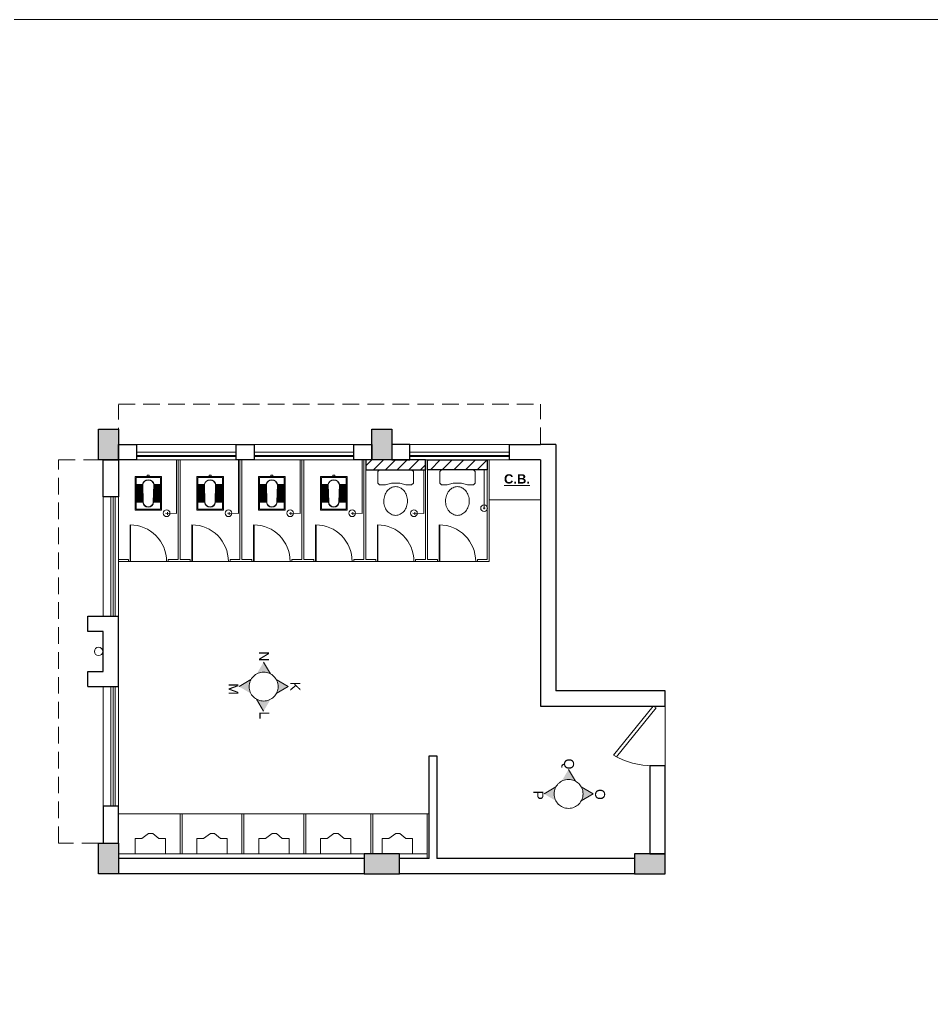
# Model space of a CAD drawing. Header units: millimetres. Extents: x 2733 to 5909, y 1038 to 2089.
# Drawn here: x 2903.12 to 2916.86, y 1056.24 to 1070.86 of the extents above; entities that cross this region are included whole.
import ezdxf

# ---------------------------------------------------------------- set-up
doc = ezdxf.new("R2010")
doc.units = ezdxf.units.MM
for name, pattern in [('CENTER2', [1.125, 0.75, -0.125, 0.125, -0.125]), ('DASHED', [0.75, 0.5, -0.25]), ('DASHED2', [0.375, 0.25, -0.125])]:
    doc.linetypes.add(name, pattern=pattern)
doc.layers.get('0').update_dxf_attribs({"lineweight": 20})
for name, color, linetype, lineweight in [('Arrow', 1, 'Continuous', 15), ('COL HATCH', 253, 'Continuous', 13), ('Column', 251, 'Continuous', 30), ('CUBICAL TOILET', 5, 'Continuous', 15), ('Door', 54, 'Continuous', 18), ('Fixture', 44, 'Continuous', 13), ('Furniture', 13, 'Continuous', 13), ('Hatch', 43, 'Continuous', 13), ('PROJ.', 30, 'DASHED2', 15), ('TEXT', 7, 'Continuous', 15), ('Tiles', 91, 'Continuous', 9), ('Ventilator', 200, 'Continuous', 18), ('Wall', 7, 'Continuous', 30), ('Window-Wall', 7, 'Continuous', 18)]:
    doc.layers.add(name, color=color, linetype=linetype, lineweight=lineweight)
doc.styles.add('L120', font='arial.ttf', dxfattribs={"height": 0.6})

# ---------------------------------------------------------------- blocks, each defined once
blk = doc.blocks.new('C3')
at = {"layer": 'COL HATCH'}
h = blk.add_hatch(color=256, dxfattribs=at)
h.dxf.hatch_style = 1
h.paths.add_polyline_path([(0.3, 0), (0, 0), (0, -0.53), (0.3, -0.53)])
at = {"layer": 'Column'}
for p, q in [((0, 0), (0, -0.53)), ((0.3, 0), (0, 0)), ((0.3, -0.53), (0.3, 0)), ((0, -0.53), (0.3, -0.53))]:
    blk.add_line(p, q, dxfattribs=at)
blk = doc.blocks.new('Urinal 1')
for p, q in [((0, 9), (9, 9)), ((0, 9), (0, -9)), ((9, 9), (9, 5)), ((12, 1), (9, 5)), ((12, -1.5), (12, 1)), ((9, -5), (12, -1.5)), ((9, -9), (9, -5)), ((0, -9), (9, -9))]:
    blk.add_line(p, q)
blk = doc.blocks.new('CU')
at = {"layer": 'COL HATCH', "linetype": 'CENTER2'}
h = blk.add_hatch(color=256, dxfattribs=at)
h.dxf.hatch_style = 1
h.paths.add_polyline_path([(0, 0.035), (0, -0.265), (0.46, -0.265), (0.46, 0.035)])
at = {"layer": 'Column', "linetype": 'CENTER2'}
blk.add_lwpolyline([(0, 0.035), (0, -0.265), (0.46, -0.265), (0.46, 0.035), (0, 0.035)], dxfattribs=at)
blk = doc.blocks.new('nhf')
at = {"layer": 'Fixture'}
blk.add_circle((2408.419, -1429.855), 0.063, dxfattribs=at)
at = {"layer": 'Wall'}
for p, q in [((2407.889, -1429.557), (2408.949, -1429.557)), ((2407.889, -1430.017), (2407.889, -1429.557)), ((2408.949, -1430.017), (2408.949, -1429.557)), ((2408.119, -1430.017), (2408.119, -1429.787)), ((2408.119, -1429.787), (2408.719, -1429.787)), ((2408.719, -1429.787), (2408.719, -1430.017)), ((2407.889, -1430.017), (2408.119, -1430.017)), ((2408.719, -1430.017), (2408.949, -1430.017))]:
    blk.add_line(p, q, dxfattribs=at)
blk = doc.blocks.new('hbg')
at = {"layer": 'Door'}
for p, q in [((2819.633, 1058.459), (2819.633, 1058.279)), ((2819.633, 1058.279), (2818.733, 1058.279))]:
    blk.add_line(p, q, dxfattribs=at)
blk.add_lwpolyline([(2819.633, 1058.459), (2818.894, 1059.059), (2818.868, 1059.014), (2819.607, 1058.414)], close=True, dxfattribs=at)
blk.add_arc((2819.933, 1058.459), 1.199, 150, 180, dxfattribs=at)
blk = doc.blocks.new('GBGR')
at = {"layer": 'Ventilator', "ltscale": 0.02}
for p, q in [((2931.835, 1058.428), (2930.035, 1058.428)), ((2931.835, 1058.398), (2930.035, 1058.398))]:
    blk.add_line(p, q, dxfattribs=at)
at = {"layer": 'Window-Wall'}
for p, q in [((2930.035, 1058.35), (2930.035, 1058.58)), ((2930.035, 1058.58), (2931.835, 1058.58)), ((2931.835, 1058.58), (2931.835, 1058.35)), ((2931.835, 1058.465), (2930.035, 1058.465)), ((2931.835, 1058.35), (2930.035, 1058.35))]:
    blk.add_line(p, q, dxfattribs=at)
blk = doc.blocks.new('bf')
at = {"layer": 'Door', "lineweight": 15}
for p, q in [((2794.931, 1059.43), (2794.931, 1060.03)), ((2794.381, 1059.463), (2794.931, 1059.463)), ((2794.381, 1059.455), (2794.931, 1059.455))]:
    blk.add_line(p, q, dxfattribs=at)
blk.add_ellipse((2794.931, 1059.455), major_axis=(-0.389, 0.389), ratio=1, start_param=-0.785398, end_param=0.784775, dxfattribs=at)
blk = doc.blocks.new('RSA CL6')
for p, q in [((5.51, 3.48), (5.51, 7.28)), ((5.91, 3.47), (5.91, 7.28)), ((6.3, 3.46), (6.3, 7.28)), ((6.69, 3.45), (6.69, 7.28)), ((7.09, 3.44), (7.09, 7.28)), ((7.48, 3.43), (7.48, 7.28)), ((7.87, 3.42), (7.87, 7.28)), ((8.27, 3.41), (8.27, 7.28)), ((8.66, 3.4), (8.66, 7.28)), ((9.06, 3.39), (9.06, 7.28)), ((9.45, 3.38), (9.45, 7.28)), ((9.84, 3.37), (9.84, 7.28)), ((10.24, 3.36), (10.24, 7.28)), ((10.63, 3.35), (10.63, 7.28)), ((11.02, 3.34), (11.02, 7.28)), ((11.42, 3.33), (11.42, 7.28)), ((11.81, 3.32), (11.81, 7.28)), ((12.2, 3.31), (12.2, 7.28)), ((12.6, 3.31), (12.6, 7.28)), ((12.99, 3.3), (12.99, 7.28)), ((13.39, 3.29), (13.39, 7.28)), ((13.78, 3.28), (13.78, 7.28)), ((14.17, 3.27), (14.17, 7.28)), ((14.57, 3.26), (14.57, 7.28)), ((14.96, 3.25), (14.96, 7.28)), ((15.35, 3.24), (15.35, 7.28)), ((15.75, 3.23), (15.75, 7.28)), ((16.14, 3.22), (16.14, 7.28)), ((16.14, 7.28), (16.14, 3.22)), ((5.51, -7.28), (5.51, -3.47)), ((5.91, -7.28), (5.91, -3.45)), ((6.3, -7.28), (6.3, -3.44)), ((6.69, -7.28), (6.69, -3.43)), ((7.09, -7.28), (7.09, -3.42)), ((7.48, -7.28), (7.48, -3.41)), ((7.87, -7.28), (7.87, -3.4)), ((8.27, -7.28), (8.27, -3.39)), ((8.66, -7.28), (8.66, -3.38)), ((9.06, -7.28), (9.06, -3.37)), ((9.45, -7.28), (9.45, -3.36)), ((9.84, -7.28), (9.84, -3.34)), ((10.24, -7.28), (10.24, -3.33)), ((10.63, -7.28), (10.63, -3.32)), ((11.02, -7.28), (11.02, -3.31)), ((11.42, -7.28), (11.42, -3.3)), ((11.81, -7.28), (11.81, -3.29)), ((12.2, -7.28), (12.2, -3.28)), ((12.6, -7.28), (12.6, -3.27)), ((12.99, -7.28), (12.99, -3.26)), ((13.39, -7.28), (13.39, -3.24)), ((13.78, -7.28), (13.78, -3.23)), ((14.17, -7.28), (14.17, -3.22)), ((14.57, -7.28), (14.57, -3.21)), ((14.96, -7.28), (14.96, -3.2)), ((15.35, -7.28), (15.35, -3.19)), ((15.75, -7.28), (15.75, -3.18)), ((16.14, -3.17), (16.14, -7.28)), ((16.14, -7.28), (16.14, -3.17))]:
    blk.add_line(p, q)
for points in [[(0.79, 7.87), (20.87, 7.87), (20.87, -7.87), (0.79, -7.87)], [(1.38, 7.28), (20.28, 7.28), (20.28, -7.28), (1.38, -7.28)]]:
    blk.add_lwpolyline(points, close=True)
blk.add_lwpolyline([(0.79, -0.59), (0, -0.59), (0, 0.59), (0.79, 0.59)])
for points in [[(5.51, 3.48), (16.14, 3.22, -0.899983), (16.14, -3.17), (5.54, -3.47, -0.799392)], [(5.53, 3.28), (16.13, 3.02, -0.897689), (16.12, -2.97), (5.56, -3.27, -0.793494), (5.53, 3.28)]]:
    blk.add_lwpolyline(points, format="xyb", close=True)
blk = doc.blocks.new('ujtg')
at = {"layer": 'CUBICAL TOILET'}
for p, q in [((2749.159, 1059.66), (2749.159, 1059.33)), ((2749.159, 1059.66), (2749.189, 1059.66)), ((2749.189, 1059.66), (2749.189, 1059.51)), ((2749.189, 1059.51), (2750.689, 1059.51)), ((2749.189, 1059.48), (2750.689, 1059.48)), ((2749.189, 1059.33), (2749.189, 1059.48)), ((2749.159, 1059.33), (2749.189, 1059.33))]:
    blk.add_line(p, q, dxfattribs=at)
blk = doc.blocks.new('ENGLISH SHEET')
at = {"layer": 'Fixture'}
for p, q in [((4663.798, 251.204), (4663.773, 251.179)), ((4663.773, 251.179), (4663.773, 250.696)), ((4663.976, 251.204), (4663.798, 251.204)), ((4664.002, 251.179), (4663.976, 251.204)), ((4664.002, 251.09), (4664.002, 251.179)), ((4663.976, 251.001), (4664.002, 251.09)), ((4663.976, 250.874), (4663.976, 251.001)), ((4663.976, 251.001), (4663.976, 250.874)), ((4664.002, 250.785), (4663.976, 250.874)), ((4664.002, 250.696), (4664.002, 250.785)), ((4663.773, 250.696), (4663.798, 250.67)), ((4663.798, 250.67), (4663.976, 250.67)), ((4663.976, 250.67), (4664.002, 250.696))]:
    blk.add_line(p, q, dxfattribs=at)
blk.add_lwpolyline([(4664.459, 250.937, 0.117036), (4664.443, 251.003, 0.104338), (4664.396, 251.063, 0.09029), (4664.321, 251.105, 0.09898), (4664.243, 251.115, 0.08237), (4664.159, 251.101, 0.09029), (4664.09, 251.063, 0.104338), (4664.043, 251.003, 0.117036), (4664.027, 250.937, 0.117036), (4664.043, 250.871, 0.104338), (4664.09, 250.811, 0.09029), (4664.159, 250.773, 0.08237), (4664.243, 250.759, 0.08237), (4664.327, 250.773, 0.09029), (4664.396, 250.811, 0.104338), (4664.443, 250.871, 0.117036)], format="xyb", close=True, dxfattribs=at)
blk = doc.blocks.new('JHGN')
at = {"layer": 'Hatch', "ltscale": 0.05}
h = blk.add_hatch(dxfattribs=at)
h.set_pattern_fill('ANSI31', color=256, angle=630, style=0)
h.set_pattern_definition([(315, (3502.61588, 6612.75207), (0.0883883476, 0.0883883476), [])])
h.paths.add_polyline_path([(2736.718, 1092.978), (2736.718, 1093.878), (2736.568, 1093.878), (2736.568, 1092.978)])
h = blk.add_hatch(dxfattribs=at)
h.set_pattern_fill('ANSI31', color=256, angle=630, style=0)
h.set_pattern_definition([(315, (3502.61588, 6612.78207), (0.0883883476, 0.0883883476), [])])
h.paths.add_polyline_path([(2736.718, 1092.948), (2736.718, 1092.048), (2736.568, 1092.048), (2736.568, 1092.948)])
at = {"layer": 'CUBICAL TOILET'}
for p, q in [((2738.098, 1093.908), (2736.568, 1093.908)), ((2738.068, 1093.878), (2736.568, 1093.878)), ((2738.068, 1093.728), (2738.068, 1093.878)), ((2738.098, 1093.908), (2738.098, 1093.728)), ((2738.098, 1093.728), (2738.068, 1093.728)), ((2738.068, 1088.475), (2738.068, 1088.325)), ((2738.098, 1088.475), (2738.068, 1088.475)), ((2738.098, 1088.475), (2738.098, 1088.325))]:
    blk.add_line(p, q, dxfattribs=at)
at = {"layer": 'Fixture'}
for p, q in [((2736.718, 1093.829), (2737.296, 1093.829)), ((2737.312, 1093.829), (2737.262, 1093.829)), ((2737.296, 1093.814), (2737.296, 1093.846))]:
    blk.add_line(p, q, dxfattribs=at)
at = {"layer": 'Fixture', "ltscale": 0.05}
for p, q in [((2737.374, 1092.924), (2736.718, 1092.924)), ((2737.373, 1092.758), (2737.374, 1092.924)), ((2737.356, 1092.785), (2737.396, 1092.785)), ((2737.374, 1091.994), (2736.568, 1091.994)), ((2737.373, 1091.828), (2737.374, 1091.994)), ((2737.356, 1091.855), (2737.396, 1091.855)), ((2737.374, 1091.061), (2736.568, 1091.061)), ((2737.373, 1090.895), (2737.374, 1091.061)), ((2737.356, 1090.922), (2737.396, 1090.922)), ((2737.374, 1090.131), (2736.568, 1090.131)), ((2737.373, 1089.965), (2737.374, 1090.131)), ((2737.356, 1089.992), (2737.396, 1089.992)), ((2737.374, 1089.201), (2736.568, 1089.201)), ((2737.373, 1089.035), (2737.374, 1089.201)), ((2737.356, 1089.062), (2737.396, 1089.062))]:
    blk.add_line(p, q, dxfattribs=at)
at = {"layer": 'Fixture'}
blk.add_circle((2737.296, 1093.829), 0.05, dxfattribs=at)
at = {"layer": 'Fixture', "ltscale": 0.05}
for centre in [(2737.373, 1092.774), (2737.373, 1091.844), (2737.373, 1090.911), (2737.373, 1089.981), (2737.373, 1089.051)]:
    blk.add_circle(centre, 0.05, dxfattribs=at)
at = {"layer": 'Wall'}
for points in [[(2736.718, 1092.978), (2736.568, 1092.978), (2736.568, 1093.878), (2736.718, 1093.878)], [(2736.718, 1092.948), (2736.568, 1092.948), (2736.568, 1092.048), (2736.718, 1092.048)]]:
    blk.add_lwpolyline(points, close=True, dxfattribs=at)
at = {"layer": 'Door', "lineweight": 15}
for p in [(-56.833, 33.698), (-56.833, 32.768), (-56.833, 31.838), (-56.833, 30.905), (-56.833, 29.975), (-56.833, 29.045)]:
    blk.add_blockref('bf', p, dxfattribs=at)
at = {"layer": 'Fixture', "xscale": -1, "rotation": 180.0029870638235}
for p in [(-1927.068, 1344.122), (-1927.068, 1343.192)]:
    blk.add_blockref('ENGLISH SHEET', p, dxfattribs=at)
at = {"layer": 'Fixture', "extrusion": (0, 0, -1), "xscale": 0.0253999999957415, "yscale": 0.0253999999957415, "zscale": -0.0253999999957415, "rotation": 180.0029870639996}
for p in [(-2736.798, 1091.568), (-2736.798, 1090.635), (-2736.798, 1089.705), (-2736.798, 1088.775)]:
    blk.add_blockref('RSA CL6', p, dxfattribs=at)
at = {"layer": 'Tiles', "lineweight": 15, "xscale": -1}
for p in [(5487.257, 33.468), (5487.257, 32.538), (5487.257, 31.605), (5487.257, 30.675), (5487.257, 29.745)]:
    blk.add_blockref('ujtg', p, dxfattribs=at)
blk = doc.blocks.new('VENTILATOR')
at = {"layer": 'Ventilator', "ltscale": 0.02}
for p, q in [((-0.18, -1.5), (-0.18, 0)), ((-0.165, 0), (-0.165, -1.5))]:
    blk.add_line(p, q, dxfattribs=at)
at = {"layer": 'Window-Wall'}
for p, q in [((-0.23, 0), (0, 0)), ((-0.23, -1.5), (-0.23, 0)), ((-0.115, 0), (-0.115, -1.5)), ((0, 0), (0, -1.5)), ((-0.23, -1.5), (0, -1.5))]:
    blk.add_line(p, q, dxfattribs=at)

msp = doc.modelspace()

# ---------------------------------------------------------------- hatches: boundary and pattern name
at = {"layer": 'Arrow', "ltscale": 0.05}
for points in [[(2906.7928, 1061.183), (2906.8979, 1061.0051, 0.1266586), (2906.7928, 1061.0321, 0.1266586), (2906.6877, 1061.0051)], [(2906.6023, 1060.9196, 0.2574473), (2906.6023, 1060.7095), (2906.4243, 1060.8145)], [(2906.9833, 1060.9196), (2907.1613, 1060.8145), (2906.9833, 1060.7095, 0.2574473)], [(2906.6877, 1060.624, 0.1266586), (2906.7928, 1060.5969, 0.1266586), (2906.8979, 1060.624), (2906.7928, 1060.4461)], [(2911.3826, 1059.5679), (2911.4877, 1059.39, 0.1266586), (2911.3826, 1059.417, 0.1266586), (2911.2776, 1059.39)], [(2911.1921, 1059.3045, 0.2574473), (2911.1921, 1059.0944), (2911.0142, 1059.1995)], [(2911.5732, 1059.3045), (2911.7511, 1059.1995), (2911.5732, 1059.0944, 0.2574473)]]:
    msp.add_hatch(color=256, dxfattribs=at).paths.add_polyline_path(points)

# ---------------------------------------------------------------- linework, layer by layer
at = {"lineweight": 15}
msp.add_lwpolyline([(2938.3735, 1070.8574), (2828.4272, 1070.8574), (2828.4272, 1038.2298), (2938.3735, 1038.2298)], close=True, dxfattribs=at)
at = {"layer": 'Arrow', "ltscale": 0.05}
for p, q in [((2906.7928, 1061.183), (2906.8979, 1061.0051)), ((2906.4243, 1060.8145), (2906.6023, 1060.9196)), ((2907.1613, 1060.8145), (2906.9833, 1060.9196)), ((2907.1613, 1060.8145), (2906.9833, 1060.7095)), ((2906.7928, 1060.4461), (2906.6877, 1060.624)), ((2911.3826, 1059.5679), (2911.4877, 1059.39)), ((2911.0142, 1059.1995), (2911.1921, 1059.3045)), ((2911.7511, 1059.1995), (2911.5732, 1059.3045)), ((2911.7511, 1059.1995), (2911.5732, 1059.0944))]:
    msp.add_line(p, q, dxfattribs=at)
at = {"layer": 'Arrow', "color": 1, "linetype": 'DASHED', "ltscale": 10}
for centre in [(2906.7928, 1060.8145), (2911.3826, 1059.1995)]:
    msp.add_circle(centre, 0.2176, dxfattribs=at)
at = {"layer": 'Fixture'}
for p, q in [((2904.6066, 1058.8971), (2909.2868, 1058.8971)), ((2905.5368, 1058.8982), (2905.5368, 1058.2982)), ((2905.5668, 1058.8982), (2905.5668, 1058.2982)), ((2906.4668, 1058.8978), (2906.4668, 1058.2978)), ((2906.4968, 1058.8978), (2906.4968, 1058.2978)), ((2907.3968, 1058.8975), (2907.3968, 1058.2975)), ((2907.4268, 1058.8975), (2907.4268, 1058.2975)), ((2908.4066, 1058.8974), (2908.4066, 1058.2974)), ((2908.4366, 1058.8974), (2908.4366, 1058.2974)), ((2909.2568, 1058.8975), (2909.2568, 1058.2271)), ((2909.2868, 1058.8971), (2909.2868, 1058.2283)), ((2909.4017, 1058.6309), (2909.4018, 1058.2283)), ((2904.6068, 1058.2971), (2908.3418, 1058.2971)), ((2906.7668, 1058.2971), (2909.2568, 1058.2971))]:
    msp.add_line(p, q, dxfattribs=at)
at = {"layer": 'Furniture', "lineweight": 15}
msp.add_lwpolyline([(2910.9595, 1064.2283), (2910.1895, 1064.2283), (2910.1895, 1063.6283), (2910.9595, 1063.6283)], close=True, dxfattribs=at)
at = {"layer": 'PROJ.'}
for p, q in [((2904.6066, 1065.0654), (2910.9595, 1065.0654)), ((2904.608, 1064.4583), (2904.608, 1065.0583)), ((2910.9595, 1064.4654), (2910.9595, 1065.0654)), ((2903.7066, 1058.4583), (2903.7066, 1064.2283)), ((2903.7066, 1064.2283), (2904.3066, 1064.2283)), ((2904.3066, 1058.4583), (2903.7066, 1058.4583))]:
    msp.add_line(p, q, dxfattribs=at)
at = {"layer": 'Wall'}
for p, q in [((2911.1895, 1064.4583), (2910.9595, 1064.4583)), ((2911.1895, 1064.4583), (2911.1895, 1060.7515)), ((2910.9595, 1064.2283), (2910.9595, 1060.5215)), ((2912.6066, 1059.6215), (2912.6066, 1058.2983)), ((2912.8366, 1059.6215), (2912.6066, 1059.6215)), ((2912.8366, 1058.2983), (2912.8366, 1059.6215)), ((2912.6066, 1058.2983), (2912.8366, 1058.2983)), ((2908.3066, 1058.2283), (2904.6066, 1058.2283)), ((2909.2868, 1058.2283), (2908.8366, 1058.2283)), ((2912.3766, 1058.2283), (2909.4018, 1058.2283)), ((2908.3066, 1057.9983), (2904.6066, 1057.9983)), ((2912.3766, 1057.9983), (2908.8366, 1057.9983))]:
    msp.add_line(p, q, dxfattribs=at)
for points in [[(2904.8786, 1064.4583), (2904.8786, 1064.2283), (2904.6066, 1064.2283), (2904.6066, 1064.4583)], [(2906.6496, 1064.4583), (2906.6496, 1064.2283), (2906.3786, 1064.2283), (2906.3786, 1064.4583)], [(2908.4216, 1064.4583), (2908.4216, 1064.2283), (2908.1496, 1064.2283), (2908.1496, 1064.4583)], [(2908.7215, 1064.4583), (2908.7215, 1064.2283), (2908.9935, 1064.2283), (2908.9935, 1064.4583)]]:
    msp.add_lwpolyline(points, close=True, dxfattribs=at)
for points in [[(2910.9595, 1064.2283), (2910.9595, 1064.2283), (2910.4935, 1064.2283), (2910.4935, 1064.4583), (2910.9595, 1064.4583)], [(2910.9595, 1060.5215), (2912.8366, 1060.5215), (2912.8366, 1060.7515), (2912.6066, 1060.7515), (2911.1895, 1060.7515)], [(2909.2868, 1058.2283), (2909.2868, 1059.7748), (2909.4018, 1059.7748), (2909.4018, 1058.2283)]]:
    msp.add_lwpolyline(points, dxfattribs=at)
at = {"layer": 'Wall', "ltscale": 0.2}
for points in [[(2904.6066, 1064.2283), (2904.6066, 1063.6733), (2904.3766, 1063.6733), (2904.3766, 1064.2283)], [(2904.6066, 1058.4583), (2904.6066, 1059.0133), (2904.3766, 1059.0133), (2904.3766, 1058.4583)]]:
    msp.add_lwpolyline(points, close=True, dxfattribs=at)

# ---------------------------------------------------------------- block references
at = {"linetype": 'Continuous', "xscale": -1, "rotation": 270}
msp.add_blockref('nhf', (4334.1636, -1347.0753), dxfattribs=at)
at = {"layer": 'Column', "linetype": 'CENTER2', "xscale": -1, "rotation": 270}
for p in [(2904.5716, 1064.2283), (2908.6866, 1064.2283), (2904.5716, 1057.9983)]:
    msp.add_blockref('CU', p, dxfattribs=at)
at = {"layer": 'Column', "color": 5, "rotation": 270}
msp.add_blockref('C3', (2908.8366, 1058.2983), dxfattribs=at)
at = {"layer": 'Column', "linetype": 'CENTER2', "rotation": 180}
msp.add_blockref('CU', (2912.8366, 1058.0333), dxfattribs=at)
msp.add_blockref('CU', (2912.8366, 1058.0333), dxfattribs=at)
msp.add_blockref('CU', (2912.8366, 1058.0333), dxfattribs=at)
msp.add_blockref('CU', (2912.8366, 1058.0333), dxfattribs=at)
at = {"layer": 'Door', "lineweight": 15, "rotation": 90}
msp.add_blockref('hbg', (3971.116, -1759.1117), dxfattribs=at)
at = {"layer": 'Fixture', "xscale": 0.02539999999498832, "yscale": 0.02539999999498832, "zscale": 0.02539999999498832, "rotation": 90}
for p in [(2905.0868, 1058.2982), (2906.0168, 1058.2978), (2906.9468, 1058.2975), (2907.8768, 1058.2971), (2908.8068, 1058.2971)]:
    msp.add_blockref('Urinal 1', p, dxfattribs=at)
at = {"layer": 'Tiles', "lineweight": 15, "rotation": 270}
msp.add_blockref('JHGN', (1816.2817, 3800.7965), dxfattribs=at)
at = {"layer": 'Ventilator', "lineweight": 15, "xscale": -1, "rotation": 90}
msp.add_blockref('GBGR', (3962.9562, 3993.7078), dxfattribs=at)
at = {"layer": 'Ventilator', "lineweight": 15, "rotation": 90}
msp.add_blockref('GBGR', (3962.9562, -1871.0213), dxfattribs=at)
at = {"layer": 'Wall', "xscale": -1, "rotation": 270}
for p in [(2906.3786, 1064.4583), (2910.4935, 1064.4583)]:
    msp.add_blockref('VENTILATOR', p, dxfattribs=at)
at = {"layer": 'Wall', "rotation": 90}
msp.add_blockref('VENTILATOR', (2906.6496, 1064.4583), dxfattribs=at)

# ---------------------------------------------------------------- texts
at = {"layer": 'Arrow', "ltscale": 0.05, "char_height": 0.15, "width": 4.322064, "attachment_point": 1, "rotation": 270, "style": 'L120'}
for s, insert in [('N', (2906.8754, 1061.3462)), ('M', (2906.414, 1060.8652)), ('K', (2907.3427, 1060.8881)), ('L', (2906.8792, 1060.4413)), ('Q', (2911.4653, 1059.7311)), ('P', (2911.0038, 1059.2501)), ('O', (2911.9325, 1059.273))]:
    msp.add_mtext(s, dxfattribs=dict(at, insert=insert))
at = {"layer": 'TEXT', "insert": (2910.8022, 1064.0105), "char_height": 0.14, "width": 4.322064, "attachment_point": 3, "style": 'L120'}
msp.add_mtext('{\\fArial|b1|i0|c0|p34;\\LC.B.}', dxfattribs=at)

doc.saveas('drawing.dxf')
